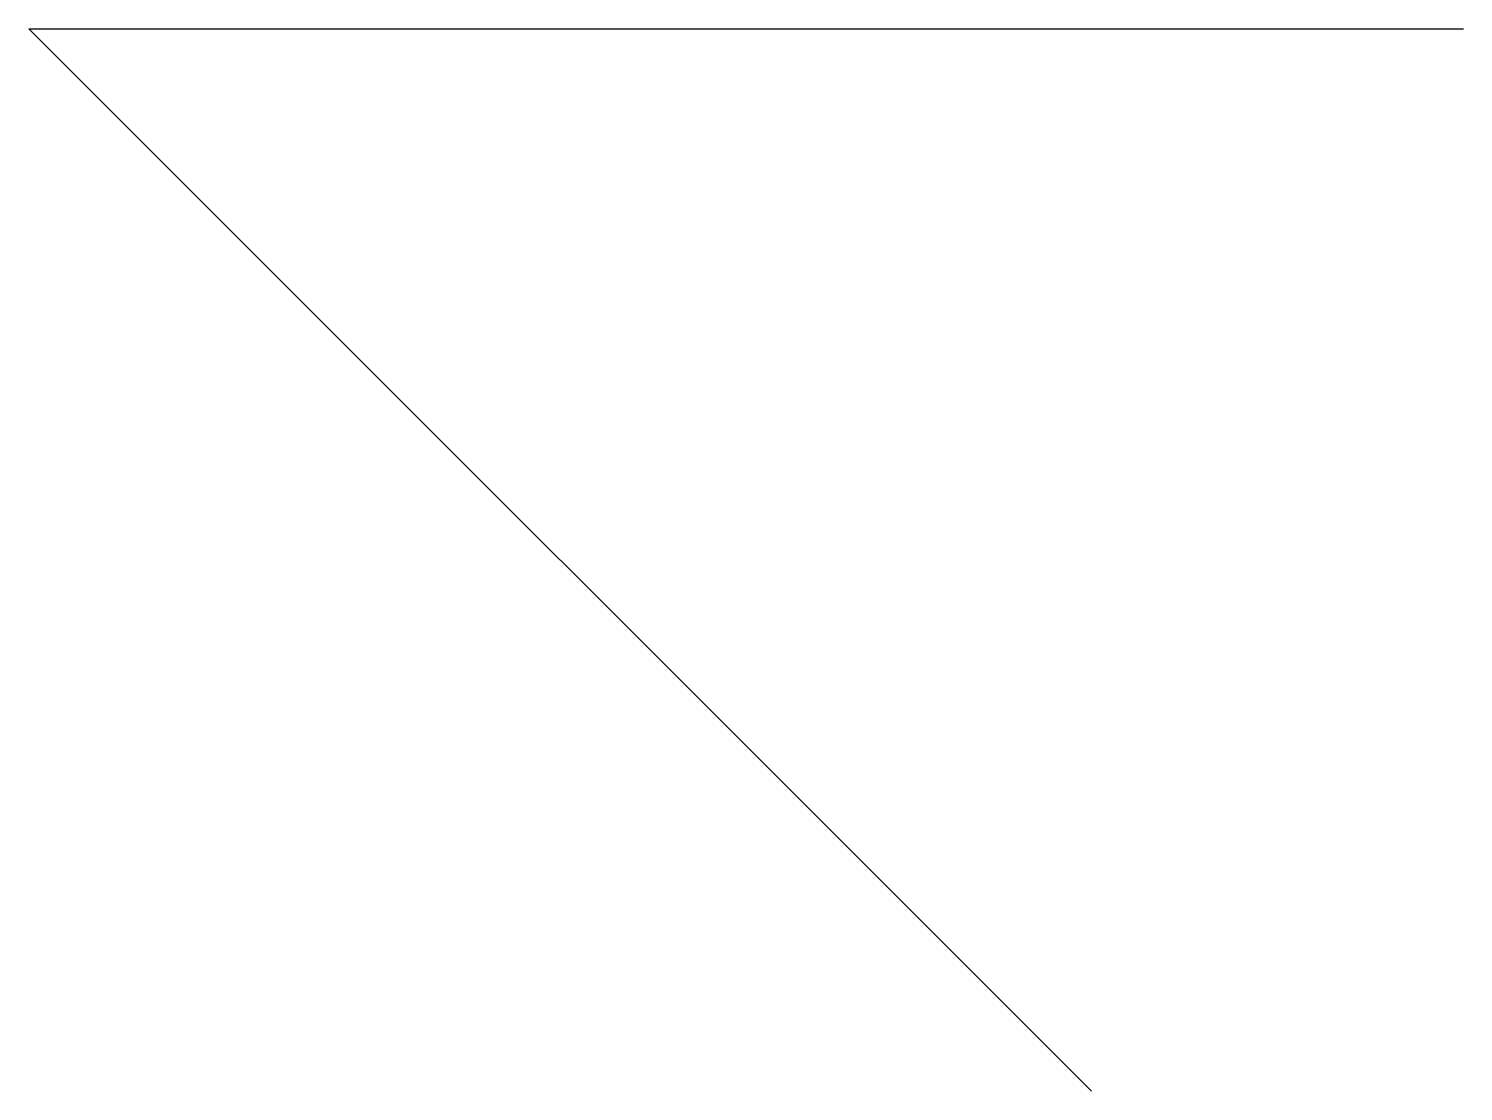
# Model space of a CAD drawing. Header units: metres. Extents: x 404041 to 404201, y 4489265 to 4489384.
import ezdxf

# ---------------------------------------------------------------- set-up
doc = ezdxf.new("R2010")
doc.units = ezdxf.units.M
doc.layers.add('workings_from_description', color=2, linetype='CONTINUOUS')

msp = doc.modelspace()

# ---------------------------------------------------------------- linework, layer by layer
at = {"layer": 'workings_from_description'}
for points in [[(404040.99, 4489384.02, 1969.16), (404201.01, 4489384.02, 1969.96)], [(404040.99, 4489384.02, 1969.16), (404159.52, 4489265.48, 1970)]]:
    msp.add_polyline3d(points, dxfattribs=at)

doc.saveas('drawing.dxf')
